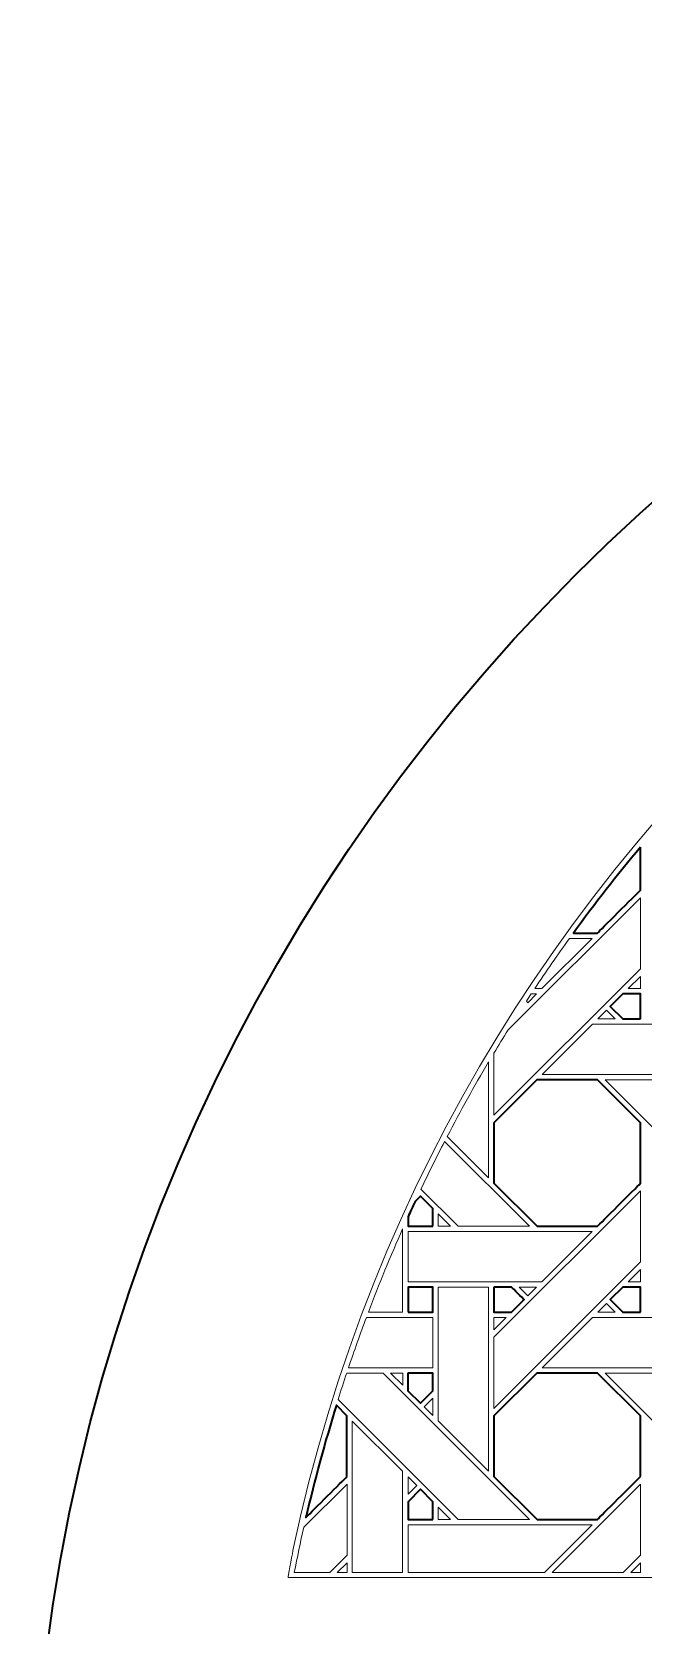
# Model space of a CAD drawing. Header units: inches. Extents: x 6.4 to 30.5, y 3.1 to 18.5.
# Drawn here: x 6.38 to 8.36, y 9.94 to 15.09 of the extents above; entities that cross this region are included whole.
import ezdxf

# ---------------------------------------------------------------- set-up
doc = ezdxf.new("R2010")
doc.units = ezdxf.units.IN
doc.header["$MEASUREMENT"] = 0
doc.layers.add('Design', color=7, linetype='Continuous', lineweight=0)

msp = doc.modelspace()

# ---------------------------------------------------------------- linework, layer by layer
at = {"layer": 'Design', "color": 9, "lineweight": 35, "true_color": 0xdecaa5}
for points, knots in [([(12.3829, 15.0948), (9.0691, 15.0948), (6.3829, 12.4085), (6.3829, 9.0948), (6.3829, 5.7811), (9.0691, 3.0948), (12.3829, 3.0948), (15.6966, 3.0948), (18.3829, 5.7811), (18.3829, 9.0948), (18.3829, 12.4085), (15.6966, 15.0948), (12.3829, 15.0948)], [0, 0, 0, 0, 1, 1, 1, 2, 2, 2, 3, 3, 3, 4, 4, 4, 4]), ([(8.3504, 12.4566), (8.3504, 12.4566), (8.3504, 12.3173), (8.3504, 12.3173), (8.3326, 12.2994), (8.2207, 12.1876), (8.2117, 12.1786), (8.2117, 12.1786), (8.1337, 12.1786), (8.1337, 12.1786), (8.2028, 12.2738), (8.2751, 12.3665), (8.3504, 12.4566)], [0, 0, 0, 0, 1, 1, 1, 2, 2, 2, 3, 3, 3, 4, 4, 4, 4]), ([(8.3504, 11.9006), (8.3504, 11.9006), (8.2933, 11.9006), (8.2933, 11.9006), (8.2933, 11.9006), (8.2529, 11.941), (8.2529, 11.941), (8.2529, 11.941), (8.2934, 11.9814), (8.2934, 11.9814), (8.2934, 11.9814), (8.3504, 11.9814), (8.3504, 11.9814), (8.3504, 11.9814), (8.3504, 11.9006), (8.3504, 11.9006)], [0, 0, 0, 0, 1, 1, 1, 2, 2, 2, 3, 3, 3, 4, 4, 4, 5, 5, 5, 5]), ([(7.8767, 11.5648), (7.8767, 11.5648), (8.0154, 11.7035), (8.0154, 11.7035), (8.0154, 11.7035), (8.2116, 11.7035), (8.2116, 11.7035), (8.2116, 11.7035), (8.3504, 11.5648), (8.3504, 11.5648), (8.3504, 11.5648), (8.3504, 11.3686), (8.3504, 11.3686), (8.3326, 11.3507), (8.2207, 11.2389), (8.2117, 11.2299), (8.2117, 11.2299), (8.016, 11.2299), (8.016, 11.2299), (8.016, 11.2299), (7.8767, 11.3691), (7.8767, 11.3691), (7.8767, 11.3691), (7.8767, 11.5648), (7.8767, 11.5648)], [0, 0, 0, 0, 1, 1, 1, 2, 2, 2, 3, 3, 3, 4, 4, 4, 5, 5, 5, 6, 6, 6, 7, 7, 7, 8, 8, 8, 8]), ([(7.6795, 11.2297), (7.6795, 11.2297), (7.5989, 11.2297), (7.5989, 11.2297), (7.5989, 11.2297), (7.5989, 11.2602), (7.5989, 11.2602), (7.6064, 11.2767), (7.6139, 11.2932), (7.6216, 11.3097), (7.6216, 11.3097), (7.6392, 11.3273), (7.6392, 11.3273), (7.6392, 11.3273), (7.6795, 11.287), (7.6795, 11.287), (7.6795, 11.287), (7.6795, 11.2297), (7.6795, 11.2297)], [0, 0, 0, 0, 1, 1, 1, 2, 2, 2, 3, 3, 3, 4, 4, 4, 5, 5, 5, 6, 6, 6, 6]), ([(7.5989, 10.9519), (7.5989, 10.9519), (7.5989, 11.0327), (7.5989, 11.0327), (7.5989, 11.0327), (7.6791, 11.0327), (7.6791, 11.0327), (7.6791, 11.0327), (7.6791, 10.9519), (7.6791, 10.9519), (7.6791, 10.9519), (7.5989, 10.9519), (7.5989, 10.9519)], [0, 0, 0, 0, 1, 1, 1, 2, 2, 2, 3, 3, 3, 4, 4, 4, 4]), ([(7.8767, 11.0327), (7.8767, 11.0327), (7.9338, 11.0327), (7.9338, 11.0327), (7.9389, 11.0276), (7.9697, 10.9967), (7.9741, 10.9923), (7.9741, 10.9923), (7.9337, 10.9519), (7.9337, 10.9519), (7.9337, 10.9519), (7.8767, 10.9519), (7.8767, 10.9519), (7.8767, 10.9519), (7.8767, 11.0327), (7.8767, 11.0327)], [0, 0, 0, 0, 1, 1, 1, 2, 2, 2, 3, 3, 3, 4, 4, 4, 5, 5, 5, 5]), ([(8.3504, 10.9519), (8.3504, 10.9519), (8.2933, 10.9519), (8.2933, 10.9519), (8.2933, 10.9519), (8.2529, 10.9923), (8.2529, 10.9923), (8.2529, 10.9923), (8.2933, 11.0327), (8.2933, 11.0327), (8.2933, 11.0327), (8.3504, 11.0327), (8.3504, 11.0327), (8.3504, 11.0327), (8.3504, 10.9519), (8.3504, 10.9519)], [0, 0, 0, 0, 1, 1, 1, 2, 2, 2, 3, 3, 3, 4, 4, 4, 5, 5, 5, 5]), ([(7.5988, 10.7548), (7.5988, 10.7548), (7.6791, 10.7548), (7.6791, 10.7548), (7.6791, 10.7548), (7.6791, 10.6972), (7.6791, 10.6972), (7.6791, 10.6972), (7.6392, 10.6573), (7.6392, 10.6573), (7.6392, 10.6573), (7.5988, 10.6976), (7.5988, 10.6976), (7.5988, 10.6976), (7.5988, 10.7548), (7.5988, 10.7548)], [0, 0, 0, 0, 1, 1, 1, 2, 2, 2, 3, 3, 3, 4, 4, 4, 5, 5, 5, 5]), ([(8.3504, 10.4199), (8.3326, 10.4019), (8.2207, 10.2902), (8.2117, 10.2812), (8.2117, 10.2812), (8.016, 10.2812), (8.016, 10.2812), (8.016, 10.2812), (7.8767, 10.4204), (7.8767, 10.4204), (7.8767, 10.4204), (7.8767, 10.6161), (7.8767, 10.6161), (7.8767, 10.6161), (8.0154, 10.7548), (8.0154, 10.7548), (8.0154, 10.7548), (8.2116, 10.7548), (8.2116, 10.7548), (8.2116, 10.7548), (8.3504, 10.6161), (8.3504, 10.6161), (8.3504, 10.6161), (8.3504, 10.4199), (8.3504, 10.4199)], [0, 0, 0, 0, 1, 1, 1, 2, 2, 2, 3, 3, 3, 4, 4, 4, 5, 5, 5, 6, 6, 6, 7, 7, 7, 8, 8, 8, 8]), ([(7.4016, 10.4199), (7.3857, 10.4037), (7.2939, 10.3121), (7.2689, 10.2871), (7.2974, 10.4099), (7.3302, 10.5311), (7.3672, 10.6505), (7.3672, 10.6505), (7.4016, 10.6161), (7.4016, 10.6161), (7.4016, 10.6161), (7.4016, 10.4199), (7.4016, 10.4199)], [0, 0, 0, 0, 1, 1, 1, 2, 2, 2, 3, 3, 3, 4, 4, 4, 4]), ([(7.6795, 10.2809), (7.6795, 10.2809), (7.5989, 10.2809), (7.5989, 10.2809), (7.5989, 10.2809), (7.5989, 10.3382), (7.5989, 10.3382), (7.5989, 10.3382), (7.6392, 10.3785), (7.6392, 10.3785), (7.6392, 10.3785), (7.6795, 10.3382), (7.6795, 10.3382), (7.6795, 10.3382), (7.6795, 10.2809), (7.6795, 10.2809)], [0, 0, 0, 0, 1, 1, 1, 2, 2, 2, 3, 3, 3, 4, 4, 4, 5, 5, 5, 5])]:
    msp.add_open_spline(points, degree=3, knots=knots, dxfattribs=at)
at = {"layer": 'Design'}
for points, knots in [([(17.5336, 10.2044), (17.5284, 10.2288), (17.5229, 10.2531), (17.5174, 10.2773), (16.9806, 12.6174), (14.8857, 14.3629), (12.3829, 14.3629), (9.8455, 14.3629), (7.7275, 12.569), (7.227, 10.1804), (7.2221, 10.1568), (7.211, 10.0929), (7.211, 10.0929), (7.211, 10.0929), (17.5547, 10.0929), (17.5547, 10.0929), (17.5547, 10.0988), (17.5457, 10.1469), (17.5336, 10.2044)], [0, 0, 0, 0, 1, 1, 1, 2, 2, 2, 3, 3, 3, 4, 4, 4, 5, 5, 5, 6, 6, 6, 6]), ([(8.3504, 12.4566), (8.3504, 12.4566), (8.3504, 12.3173), (8.3504, 12.3173), (8.3322, 12.299), (8.2204, 12.1874), (8.2117, 12.1786), (8.2117, 12.1786), (8.1337, 12.1786), (8.1337, 12.1786), (8.2028, 12.2738), (8.2751, 12.3665), (8.3504, 12.4566)], [0, 0, 0, 0, 1, 1, 1, 2, 2, 2, 3, 3, 3, 4, 4, 4, 4]), ([(7.8768, 11.7901), (7.8918, 11.8151), (7.9069, 11.8401), (7.9223, 11.8648), (7.9223, 11.8648), (8.3504, 12.2929), (8.3504, 12.2929), (8.3504, 12.2929), (8.3504, 12.0628), (8.3504, 12.0628), (8.3504, 12.0628), (7.8768, 11.5892), (7.8768, 11.5892), (7.8768, 11.5892), (7.8768, 11.7901), (7.8768, 11.7901)], [0, 0, 0, 0, 1, 1, 1, 2, 2, 2, 3, 3, 3, 4, 4, 4, 5, 5, 5, 5]), ([(8.1212, 12.1613), (8.1212, 12.1613), (8.1946, 12.1613), (8.1946, 12.1613), (8.1946, 12.1613), (8.0319, 11.9986), (8.0319, 11.9986), (8.0319, 11.9986), (8.0085, 11.9986), (8.0085, 11.9986), (8.0451, 12.0536), (8.0826, 12.1079), (8.1212, 12.1613)], [0, 0, 0, 0, 1, 1, 1, 2, 2, 2, 3, 3, 3, 4, 4, 4, 4]), ([(8.3504, 11.9987), (8.3504, 11.9987), (8.3107, 11.9987), (8.3107, 11.9987), (8.3107, 11.9987), (8.3504, 12.0384), (8.3504, 12.0384), (8.3504, 12.0384), (8.3504, 11.9987), (8.3504, 11.9987)], [0, 0, 0, 0, 1, 1, 1, 2, 2, 2, 3, 3, 3, 3]), ([(7.997, 11.9814), (7.997, 11.9814), (8.0146, 11.9814), (8.0146, 11.9814), (8.0146, 11.9814), (7.9864, 11.9532), (7.9864, 11.9532), (7.9864, 11.9532), (7.9817, 11.9579), (7.9817, 11.9579), (7.9868, 11.9657), (7.9918, 11.9736), (7.997, 11.9814)], [0, 0, 0, 0, 1, 1, 1, 2, 2, 2, 3, 3, 3, 4, 4, 4, 4]), ([(8.2529, 11.941), (8.2529, 11.941), (8.2934, 11.9814), (8.2934, 11.9814), (8.2934, 11.9814), (8.3504, 11.9814), (8.3504, 11.9814), (8.3504, 11.9814), (8.3504, 11.9006), (8.3504, 11.9006), (8.3504, 11.9006), (8.2933, 11.9006), (8.2933, 11.9006), (8.2933, 11.9006), (8.2529, 11.941), (8.2529, 11.941)], [0, 0, 0, 0, 1, 1, 1, 2, 2, 2, 3, 3, 3, 4, 4, 4, 5, 5, 5, 5]), ([(8.2691, 11.9006), (8.2691, 11.9006), (8.2126, 11.9006), (8.2126, 11.9006), (8.2126, 11.9006), (8.2409, 11.9289), (8.2409, 11.9289), (8.2409, 11.9289), (8.2691, 11.9006), (8.2691, 11.9006)], [0, 0, 0, 0, 1, 1, 1, 2, 2, 2, 3, 3, 3, 3]), ([(8.6279, 11.8835), (8.6279, 11.8835), (8.6279, 11.7206), (8.6279, 11.7206), (8.6279, 11.7206), (8.0326, 11.7206), (8.0326, 11.7206), (8.0326, 11.7206), (8.1955, 11.8835), (8.1955, 11.8835), (8.1955, 11.8835), (8.6279, 11.8835), (8.6279, 11.8835)], [0, 0, 0, 0, 1, 1, 1, 2, 2, 2, 3, 3, 3, 4, 4, 4, 4]), ([(7.8596, 11.7615), (7.8596, 11.7615), (7.8596, 11.3863), (7.8596, 11.3863), (7.8596, 11.3863), (7.7256, 11.5203), (7.7256, 11.5203), (7.7682, 11.6019), (7.8129, 11.6824), (7.8596, 11.7615)], [0, 0, 0, 0, 1, 1, 1, 2, 2, 2, 3, 3, 3, 3]), ([(7.8767, 11.5648), (7.8767, 11.5648), (8.0154, 11.7035), (8.0154, 11.7035), (8.0154, 11.7035), (8.2116, 11.7035), (8.2116, 11.7035), (8.2116, 11.7035), (8.3504, 11.5648), (8.3504, 11.5648), (8.3504, 11.5648), (8.3504, 11.3686), (8.3504, 11.3686), (8.3323, 11.3504), (8.2204, 11.2387), (8.2117, 11.2299), (8.2117, 11.2299), (8.016, 11.2299), (8.016, 11.2299), (8.016, 11.2299), (7.8767, 11.3691), (7.8767, 11.3691), (7.8767, 11.3691), (7.8767, 11.5648), (7.8767, 11.5648)], [0, 0, 0, 0, 1, 1, 1, 2, 2, 2, 3, 3, 3, 4, 4, 4, 5, 5, 5, 6, 6, 6, 7, 7, 7, 8, 8, 8, 8]), ([(8.4669, 11.7035), (8.4669, 11.7035), (8.9405, 11.2299), (8.9405, 11.2299), (8.9405, 11.2299), (8.7095, 11.2299), (8.7095, 11.2299), (8.7095, 11.2299), (8.2359, 11.7035), (8.2359, 11.7035), (8.2359, 11.7035), (8.4669, 11.7035), (8.4669, 11.7035)], [0, 0, 0, 0, 1, 1, 1, 2, 2, 2, 3, 3, 3, 4, 4, 4, 4]), ([(7.7173, 11.5043), (7.7173, 11.5043), (7.9918, 11.2299), (7.9918, 11.2299), (7.9918, 11.2299), (7.7607, 11.2299), (7.7607, 11.2299), (7.7607, 11.2299), (7.6407, 11.35), (7.6407, 11.35), (7.6654, 11.4019), (7.691, 11.4533), (7.7173, 11.5043)], [0, 0, 0, 0, 1, 1, 1, 2, 2, 2, 3, 3, 3, 4, 4, 4, 4]), ([(8.3504, 11.1141), (8.3504, 11.1141), (7.8768, 10.6404), (7.8768, 10.6404), (7.8768, 10.6404), (7.8768, 10.8705), (7.8768, 10.8705), (7.8768, 10.8705), (8.3504, 11.3441), (8.3504, 11.3441), (8.3504, 11.3441), (8.3504, 11.1141), (8.3504, 11.1141)], [0, 0, 0, 0, 1, 1, 1, 2, 2, 2, 3, 3, 3, 4, 4, 4, 4]), ([(7.5989, 11.2602), (7.6064, 11.2767), (7.6139, 11.2932), (7.6216, 11.3097), (7.6216, 11.3097), (7.6392, 11.3273), (7.6392, 11.3273), (7.6392, 11.3273), (7.6795, 11.287), (7.6795, 11.287), (7.6795, 11.287), (7.6795, 11.2297), (7.6795, 11.2297), (7.6795, 11.2297), (7.5989, 11.2297), (7.5989, 11.2297), (7.5989, 11.2297), (7.5989, 11.2602), (7.5989, 11.2602)], [0, 0, 0, 0, 1, 1, 1, 2, 2, 2, 3, 3, 3, 4, 4, 4, 5, 5, 5, 6, 6, 6, 6]), ([(7.6968, 11.2299), (7.6968, 11.2299), (7.6968, 11.2697), (7.6968, 11.2697), (7.6968, 11.2697), (7.7365, 11.2299), (7.7365, 11.2299), (7.7365, 11.2299), (7.6968, 11.2299), (7.6968, 11.2299)], [0, 0, 0, 0, 1, 1, 1, 2, 2, 2, 3, 3, 3, 3]), ([(7.5816, 11.2216), (7.5816, 11.2216), (7.5816, 10.9519), (7.5816, 10.9519), (7.5816, 10.9519), (7.4708, 10.9519), (7.4708, 10.9519), (7.5053, 11.043), (7.5423, 11.1329), (7.5816, 11.2216)], [0, 0, 0, 0, 1, 1, 1, 2, 2, 2, 3, 3, 3, 3]), ([(7.5989, 11.0499), (7.5989, 11.0499), (7.5989, 11.2126), (7.5989, 11.2126), (7.5989, 11.2126), (8.1946, 11.2126), (8.1946, 11.2126), (8.1946, 11.2126), (8.0319, 11.0499), (8.0319, 11.0499), (8.0319, 11.0499), (7.5989, 11.0499), (7.5989, 11.0499)], [0, 0, 0, 0, 1, 1, 1, 2, 2, 2, 3, 3, 3, 4, 4, 4, 4]), ([(8.3107, 11.0499), (8.3107, 11.0499), (8.3504, 11.0897), (8.3504, 11.0897), (8.3504, 11.0897), (8.3504, 11.0499), (8.3504, 11.0499), (8.3504, 11.0499), (8.3107, 11.0499), (8.3107, 11.0499)], [0, 0, 0, 0, 1, 1, 1, 2, 2, 2, 3, 3, 3, 3]), ([(7.6791, 11.0327), (7.6791, 11.0327), (7.6791, 10.9519), (7.6791, 10.9519), (7.6791, 10.9519), (7.5989, 10.9519), (7.5989, 10.9519), (7.5989, 10.9519), (7.5989, 11.0327), (7.5989, 11.0327), (7.5989, 11.0327), (7.6791, 11.0327), (7.6791, 11.0327)], [0, 0, 0, 0, 1, 1, 1, 2, 2, 2, 3, 3, 3, 4, 4, 4, 4]), ([(7.8596, 11.0326), (7.8596, 11.0326), (7.8596, 10.4375), (7.8596, 10.4375), (7.8596, 10.4375), (7.6967, 10.6005), (7.6967, 10.6005), (7.6967, 10.6005), (7.6967, 11.0326), (7.6967, 11.0326), (7.6967, 11.0326), (7.8596, 11.0326), (7.8596, 11.0326)], [0, 0, 0, 0, 1, 1, 1, 2, 2, 2, 3, 3, 3, 4, 4, 4, 4]), ([(7.9741, 10.9923), (7.9741, 10.9923), (7.9337, 10.9519), (7.9337, 10.9519), (7.9337, 10.9519), (7.8767, 10.9519), (7.8767, 10.9519), (7.8767, 10.9519), (7.8767, 11.0327), (7.8767, 11.0327), (7.8767, 11.0327), (7.9338, 11.0327), (7.9338, 11.0327), (7.939, 11.0275), (7.9698, 10.9966), (7.9741, 10.9923)], [0, 0, 0, 0, 1, 1, 1, 2, 2, 2, 3, 3, 3, 4, 4, 4, 5, 5, 5, 5]), ([(7.9582, 11.0326), (7.9582, 11.0326), (8.0146, 11.0326), (8.0146, 11.0326), (8.0146, 11.0326), (7.9864, 11.0045), (7.9864, 11.0045), (7.9864, 11.0045), (7.9582, 11.0326), (7.9582, 11.0326)], [0, 0, 0, 0, 1, 1, 1, 2, 2, 2, 3, 3, 3, 3]), ([(8.3504, 11.0327), (8.3504, 11.0327), (8.3504, 10.9519), (8.3504, 10.9519), (8.3504, 10.9519), (8.2933, 10.9519), (8.2933, 10.9519), (8.2933, 10.9519), (8.2529, 10.9923), (8.2529, 10.9923), (8.2529, 10.9923), (8.2933, 11.0327), (8.2933, 11.0327), (8.2933, 11.0327), (8.3504, 11.0327), (8.3504, 11.0327)], [0, 0, 0, 0, 1, 1, 1, 2, 2, 2, 3, 3, 3, 4, 4, 4, 5, 5, 5, 5]), ([(7.4644, 10.9347), (7.4644, 10.9347), (7.6792, 10.9347), (7.6792, 10.9347), (7.6792, 10.9347), (7.6792, 10.7719), (7.6792, 10.7719), (7.6792, 10.7719), (7.4065, 10.7719), (7.4065, 10.7719), (7.4249, 10.8266), (7.4443, 10.8809), (7.4644, 10.9347)], [0, 0, 0, 0, 1, 1, 1, 2, 2, 2, 3, 3, 3, 4, 4, 4, 4]), ([(7.9166, 10.9347), (7.9166, 10.9347), (7.8768, 10.8949), (7.8768, 10.8949), (7.8768, 10.8949), (7.8768, 10.9347), (7.8768, 10.9347), (7.8768, 10.9347), (7.9166, 10.9347), (7.9166, 10.9347)], [0, 0, 0, 0, 1, 1, 1, 2, 2, 2, 3, 3, 3, 3]), ([(8.0326, 10.7719), (8.0326, 10.7719), (8.1954, 10.9347), (8.1954, 10.9347), (8.1954, 10.9347), (8.6279, 10.9347), (8.6279, 10.9347), (8.6279, 10.9347), (8.6279, 10.7719), (8.6279, 10.7719), (8.6279, 10.7719), (8.0326, 10.7719), (8.0326, 10.7719)], [0, 0, 0, 0, 1, 1, 1, 2, 2, 2, 3, 3, 3, 4, 4, 4, 4]), ([(8.2691, 10.9519), (8.2691, 10.9519), (8.2126, 10.9519), (8.2126, 10.9519), (8.2126, 10.9519), (8.2408, 10.9801), (8.2408, 10.9801), (8.2408, 10.9801), (8.2691, 10.9519), (8.2691, 10.9519)], [0, 0, 0, 0, 1, 1, 1, 2, 2, 2, 3, 3, 3, 3]), ([(7.4008, 10.7548), (7.4008, 10.7548), (7.5181, 10.7548), (7.5181, 10.7548), (7.5181, 10.7548), (7.9918, 10.2811), (7.9918, 10.2811), (7.9918, 10.2811), (7.7607, 10.2811), (7.7607, 10.2811), (7.7607, 10.2811), (7.373, 10.6689), (7.373, 10.6689), (7.382, 10.6977), (7.3913, 10.7263), (7.4008, 10.7548)], [0, 0, 0, 0, 1, 1, 1, 2, 2, 2, 3, 3, 3, 4, 4, 4, 5, 5, 5, 5]), ([(7.5817, 10.7548), (7.5817, 10.7548), (7.5817, 10.715), (7.5817, 10.715), (7.5817, 10.715), (7.5422, 10.7548), (7.5422, 10.7548), (7.5422, 10.7548), (7.5817, 10.7548), (7.5817, 10.7548)], [0, 0, 0, 0, 1, 1, 1, 2, 2, 2, 3, 3, 3, 3]), ([(7.6392, 10.6573), (7.6392, 10.6573), (7.5988, 10.6976), (7.5988, 10.6976), (7.5988, 10.6976), (7.5988, 10.7548), (7.5988, 10.7548), (7.5988, 10.7548), (7.6791, 10.7548), (7.6791, 10.7548), (7.6791, 10.7548), (7.6791, 10.6972), (7.6791, 10.6972), (7.6791, 10.6972), (7.6392, 10.6573), (7.6392, 10.6573)], [0, 0, 0, 0, 1, 1, 1, 2, 2, 2, 3, 3, 3, 4, 4, 4, 5, 5, 5, 5]), ([(7.8767, 10.6161), (7.8767, 10.6161), (8.0154, 10.7548), (8.0154, 10.7548), (8.0154, 10.7548), (8.2116, 10.7548), (8.2116, 10.7548), (8.2116, 10.7548), (8.3504, 10.6161), (8.3504, 10.6161), (8.3504, 10.6161), (8.3504, 10.4199), (8.3504, 10.4199), (8.3325, 10.4019), (8.2206, 10.2901), (8.2117, 10.2812), (8.2117, 10.2812), (8.016, 10.2812), (8.016, 10.2812), (8.016, 10.2812), (7.8767, 10.4204), (7.8767, 10.4204), (7.8767, 10.4204), (7.8767, 10.6161), (7.8767, 10.6161)], [0, 0, 0, 0, 1, 1, 1, 2, 2, 2, 3, 3, 3, 4, 4, 4, 5, 5, 5, 6, 6, 6, 7, 7, 7, 8, 8, 8, 8]), ([(8.2359, 10.7548), (8.2359, 10.7548), (8.4669, 10.7548), (8.4669, 10.7548), (8.4669, 10.7548), (8.9405, 10.2811), (8.9405, 10.2811), (8.9405, 10.2811), (8.7095, 10.2811), (8.7095, 10.2811), (8.7095, 10.2811), (8.2359, 10.7548), (8.2359, 10.7548)], [0, 0, 0, 0, 1, 1, 1, 2, 2, 2, 3, 3, 3, 4, 4, 4, 4]), ([(7.6792, 10.6729), (7.6792, 10.6729), (7.6792, 10.6178), (7.6792, 10.6178), (7.6792, 10.6178), (7.6514, 10.6452), (7.6514, 10.6452), (7.6514, 10.6452), (7.6792, 10.6729), (7.6792, 10.6729)], [0, 0, 0, 0, 1, 1, 1, 2, 2, 2, 3, 3, 3, 3]), ([(7.3672, 10.6505), (7.3672, 10.6505), (7.4016, 10.6161), (7.4016, 10.6161), (7.4016, 10.6161), (7.4016, 10.4199), (7.4016, 10.4199), (7.3855, 10.4036), (7.2939, 10.3121), (7.2689, 10.2871), (7.2974, 10.4099), (7.3302, 10.5311), (7.3672, 10.6505)], [0, 0, 0, 0, 1, 1, 1, 2, 2, 2, 3, 3, 3, 4, 4, 4, 4]), ([(7.5816, 10.1095), (7.5816, 10.1095), (7.4188, 10.1095), (7.4188, 10.1095), (7.4188, 10.1095), (7.4188, 10.599), (7.4188, 10.599), (7.4188, 10.599), (7.5816, 10.4368), (7.5816, 10.4368), (7.5816, 10.4368), (7.5816, 10.1095), (7.5816, 10.1095)], [0, 0, 0, 0, 1, 1, 1, 2, 2, 2, 3, 3, 3, 4, 4, 4, 4]), ([(7.6271, 10.3908), (7.6271, 10.3908), (7.5989, 10.3626), (7.5989, 10.3626), (7.5989, 10.3626), (7.5989, 10.4193), (7.5989, 10.4193), (7.5989, 10.4193), (7.6271, 10.3908), (7.6271, 10.3908)], [0, 0, 0, 0, 1, 1, 1, 2, 2, 2, 3, 3, 3, 3]), ([(7.2313, 10.1095), (7.2408, 10.1584), (7.2508, 10.2071), (7.2617, 10.2554), (7.2617, 10.2554), (7.4017, 10.3954), (7.4017, 10.3954), (7.4017, 10.3954), (7.4017, 10.1654), (7.4017, 10.1654), (7.4017, 10.1654), (7.3459, 10.1095), (7.3459, 10.1095), (7.3459, 10.1095), (7.2313, 10.1095), (7.2313, 10.1095)], [0, 0, 0, 0, 1, 1, 1, 2, 2, 2, 3, 3, 3, 4, 4, 4, 5, 5, 5, 5]), ([(7.5989, 10.3382), (7.5989, 10.3382), (7.6392, 10.3785), (7.6392, 10.3785), (7.6392, 10.3785), (7.6795, 10.3382), (7.6795, 10.3382), (7.6795, 10.3382), (7.6795, 10.2809), (7.6795, 10.2809), (7.6795, 10.2809), (7.5989, 10.2809), (7.5989, 10.2809), (7.5989, 10.2809), (7.5989, 10.3382), (7.5989, 10.3382)], [0, 0, 0, 0, 1, 1, 1, 2, 2, 2, 3, 3, 3, 4, 4, 4, 5, 5, 5, 5]), ([(8.0645, 10.1095), (8.0645, 10.1095), (8.3504, 10.3954), (8.3504, 10.3954), (8.3504, 10.3954), (8.3504, 10.1654), (8.3504, 10.1654), (8.3504, 10.1654), (8.2946, 10.1095), (8.2946, 10.1095), (8.2946, 10.1095), (8.0645, 10.1095), (8.0645, 10.1095)], [0, 0, 0, 0, 1, 1, 1, 2, 2, 2, 3, 3, 3, 4, 4, 4, 4]), ([(7.7365, 10.2811), (7.7365, 10.2811), (7.6968, 10.2811), (7.6968, 10.2811), (7.6968, 10.2811), (7.6968, 10.3209), (7.6968, 10.3209), (7.6968, 10.3209), (7.7365, 10.2811), (7.7365, 10.2811)], [0, 0, 0, 0, 1, 1, 1, 2, 2, 2, 3, 3, 3, 3]), ([(7.5989, 10.1095), (7.5989, 10.1095), (7.5989, 10.2639), (7.5989, 10.2639), (7.5989, 10.2639), (8.1946, 10.2639), (8.1946, 10.2639), (8.1946, 10.2639), (8.0402, 10.1095), (8.0402, 10.1095), (8.0402, 10.1095), (7.5989, 10.1095), (7.5989, 10.1095)], [0, 0, 0, 0, 1, 1, 1, 2, 2, 2, 3, 3, 3, 4, 4, 4, 4]), ([(7.4017, 10.1095), (7.4017, 10.1095), (7.3702, 10.1095), (7.3702, 10.1095), (7.3702, 10.1095), (7.4017, 10.141), (7.4017, 10.141), (7.4017, 10.141), (7.4017, 10.1095), (7.4017, 10.1095)], [0, 0, 0, 0, 1, 1, 1, 2, 2, 2, 3, 3, 3, 3]), ([(8.3504, 10.1095), (8.3504, 10.1095), (8.319, 10.1095), (8.319, 10.1095), (8.319, 10.1095), (8.3504, 10.141), (8.3504, 10.141), (8.3504, 10.141), (8.3504, 10.1095), (8.3504, 10.1095)], [0, 0, 0, 0, 1, 1, 1, 2, 2, 2, 3, 3, 3, 3])]:
    msp.add_open_spline(points, degree=3, knots=knots, dxfattribs=at)

doc.saveas('drawing.dxf')
